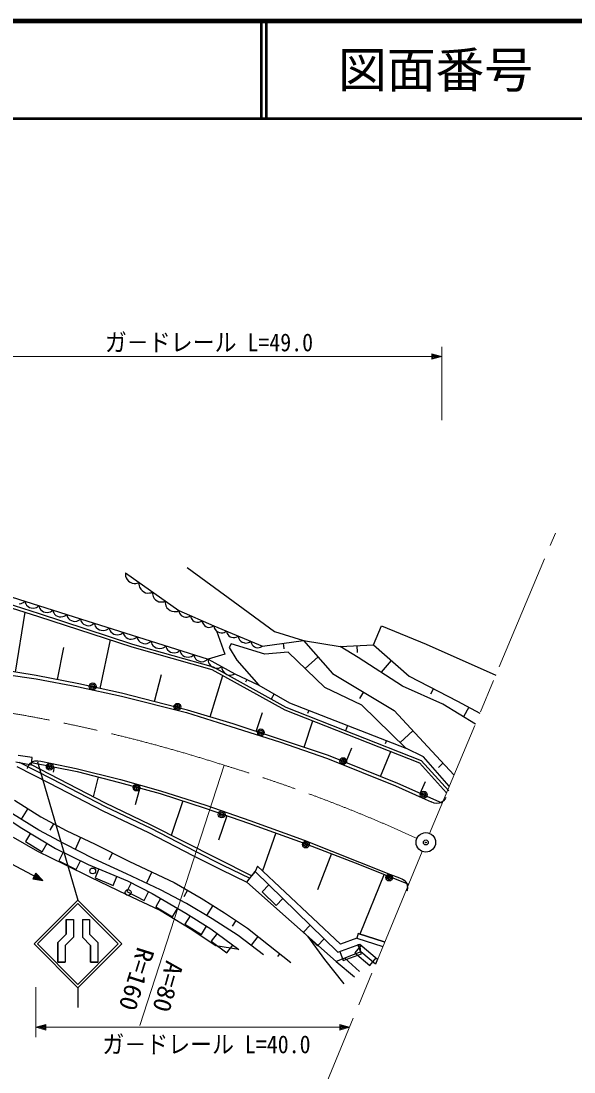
# Model space of a CAD drawing. Units: millimetres, scale not verified. Extents: x 40000 to 680000, y 20000 to 380000.
# Drawn here: x 484099 to 540819, y 272316 to 380000 of the extents above; entities that cross this region are included whole.
import ezdxf
from ezdxf.enums import TextEntityAlignment as Align

# ---------------------------------------------------------------- set-up
doc = ezdxf.new("R2010")
doc.units = ezdxf.units.MM
doc.header["$LTSCALE"] = 1000
doc.header["$PDMODE"] = 32
doc.header["$PDSIZE"] = 500
doc.linetypes.add('CHAIN', pattern=[18.5, 12, -1.5, 3.5, -1.5])
for name, color, linetype, lineweight in [('M-BGD', 7, 'Continuous', 25), ('M-BMK', 2, 'CHAIN', 13), ('M-BMK-SRVR', 3, 'Continuous', 25), ('M-STR-HTXT', 7, 'Continuous', 13), ('M-STR-STRC', 7, 'Continuous', 25), ('M-TTL', 2, 'Continuous', 140), ('M-TTL-LINE', 7, 'Continuous', 50)]:
    doc.layers.add(name, color=color, linetype=linetype, lineweight=lineweight)
doc.layers.add('M-OTRS', color=6, linetype='Continuous')
doc.layers.add('M-TTL-TXT', color=7, linetype='Continuous')
doc.styles.add('ＭＳ ゴシック', font='')
doc.styles.get('ＭＳ ゴシック').set_extended_font_data('MS Gothic')

msp = doc.modelspace()

# ---------------------------------------------------------------- linework, layer by layer
at = {"layer": 'M-BGD'}
for p, q in [((494822, 323463), (494807, 323266)), ((494807, 323266), (494831, 323124)), ((494822, 323463), (500292, 319590)), ((494831, 323124), (494883, 322962)), ((501157, 324022), (505869, 320549)), ((494883, 322962), (494991, 322761)), ((494991, 322761), (495137, 322615)), ((495137, 322615), (495304, 322497)), ((495304, 322497), (495490, 322407)), ((495490, 322407), (495715, 322372)), ((495715, 322372), (495885, 322377)), ((495885, 322377), (496028, 322401)), ((496028, 322401), (496209, 322481)), ((496209, 322481), (496194, 322283)), ((496194, 322283), (496218, 322141)), ((496218, 322141), (496270, 321979)), ((496270, 321979), (496378, 321778)), ((480006, 321181), (485972, 319277)), ((480203, 321906), (490185, 318752)), ((496378, 321778), (496525, 321633)), ((496525, 321633), (496691, 321515)), ((496691, 321515), (496877, 321425)), ((496877, 321425), (497103, 321390)), ((497103, 321390), (497273, 321395)), ((497273, 321395), (497415, 321419)), ((497415, 321419), (497597, 321499)), ((497597, 321499), (497582, 321313)), ((497582, 321313), (497605, 321179)), ((497605, 321179), (497654, 321027)), ((497654, 321027), (497756, 320837)), ((480249, 320788), (485879, 318992)), ((483909, 320295), (484108, 320326)), ((484108, 320326), (484250, 320376)), ((484250, 320376), (484363, 320434)), ((484363, 320434), (484494, 320550)), ((484494, 320550), (484534, 320380)), ((484534, 320380), (484593, 320267)), ((484593, 320267), (484680, 320145)), ((484680, 320145), (484825, 320005)), ((484825, 320005), (484987, 319922)), ((484987, 319922), (485159, 319868)), ((485159, 319868), (485340, 319843)), ((485340, 319843), (485539, 319874)), ((485539, 319874), (485680, 319924)), ((485680, 319924), (485793, 319982)), ((485793, 319982), (485924, 320098)), ((485924, 320098), (485965, 319928)), ((485965, 319928), (486023, 319815)), ((497756, 320837), (497894, 320700)), ((497894, 320700), (498050, 320589)), ((498050, 320589), (498226, 320504)), ((498226, 320504), (498438, 320472)), ((498438, 320472), (498598, 320476)), ((498598, 320476), (498732, 320499)), ((498732, 320499), (498902, 320574)), ((498902, 320574), (498887, 320377)), ((498887, 320377), (498912, 320234)), ((498912, 320234), (498964, 320072)), ((498964, 320072), (499071, 319871)), ((499071, 319871), (499218, 319726)), ((505869, 320549), (510101, 317434)), ((483540, 313277), (484536, 319420)), ((485879, 318992), (495457, 315877)), ((485972, 319277), (495544, 316164)), ((486023, 319815), (486111, 319693)), ((486111, 319693), (486255, 319553)), ((486255, 319553), (486418, 319470)), ((486418, 319470), (486589, 319416)), ((486589, 319416), (486770, 319391)), ((486770, 319391), (486969, 319422)), ((486969, 319422), (487110, 319472)), ((487110, 319472), (487223, 319531)), ((487223, 319531), (487354, 319646)), ((487354, 319646), (487395, 319476)), ((487395, 319476), (487454, 319363)), ((487454, 319363), (487541, 319241)), ((487541, 319241), (487685, 319101)), ((487685, 319101), (487848, 319018)), ((487848, 319018), (488020, 318964)), ((488020, 318964), (488200, 318939)), ((488200, 318939), (488399, 318970)), ((488399, 318970), (488541, 319020)), ((488541, 319020), (488654, 319079)), ((488654, 319079), (488785, 319194)), ((488785, 319194), (488825, 319024)), ((488825, 319024), (488884, 318911)), ((488884, 318911), (488971, 318789)), ((488971, 318789), (489116, 318649)), ((490185, 318752), (503286, 314599)), ((490185, 318752), (490225, 318582)), ((499218, 319726), (499385, 319608)), ((499385, 319608), (499571, 319518)), ((499571, 319518), (499796, 319483)), ((499796, 319483), (499966, 319488)), ((499966, 319488), (500108, 319512)), ((500108, 319512), (500290, 319592)), ((500292, 319590), (503885, 318033)), ((500292, 319590), (500312, 319440)), ((500312, 319440), (500352, 319338)), ((500352, 319338), (500417, 319225)), ((500417, 319225), (500529, 319091)), ((500529, 319091), (500662, 319005)), ((500662, 319005), (500805, 318943)), ((500805, 318943), (500958, 318905)), ((500958, 318905), (501132, 318915)), ((501132, 318915), (501259, 318945)), ((501259, 318945), (501361, 318985)), ((501361, 318985), (501485, 319074)), ((501485, 319074), (501504, 318923)), ((501504, 318923), (501545, 318821)), ((501545, 318821), (501609, 318708)), ((489116, 318649), (489278, 318566)), ((489278, 318566), (489450, 318512)), ((489450, 318512), (489631, 318487)), ((489631, 318487), (489829, 318518)), ((489829, 318518), (489971, 318568)), ((489971, 318568), (490084, 318627)), ((490084, 318627), (490215, 318742)), ((490225, 318582), (490284, 318469)), ((490284, 318469), (490371, 318347)), ((490371, 318347), (490515, 318207)), ((490515, 318207), (490678, 318124)), ((490678, 318124), (490850, 318069)), ((490850, 318069), (491030, 318043)), ((491030, 318043), (491229, 318075)), ((491229, 318075), (491371, 318124)), ((491371, 318124), (491484, 318183)), ((491484, 318183), (491615, 318299)), ((491615, 318299), (491658, 318117)), ((491658, 318117), (491720, 317997)), ((491720, 317997), (491813, 317867)), ((491813, 317867), (491967, 317717)), ((491967, 317717), (492141, 317629)), ((492880, 317629), (493000, 317692)), ((493000, 317692), (493140, 317815)), ((493140, 317815), (493180, 317645)), ((501609, 318708), (501722, 318574)), ((501722, 318574), (501854, 318488)), ((501854, 318488), (501997, 318426)), ((501997, 318426), (502151, 318388)), ((502151, 318388), (502325, 318398)), ((502325, 318398), (502452, 318428)), ((502452, 318428), (502554, 318468)), ((502554, 318468), (502677, 318557)), ((502677, 318557), (502697, 318406)), ((502697, 318406), (502738, 318304)), ((502738, 318304), (502802, 318191)), ((502802, 318191), (502914, 318057)), ((502914, 318057), (503047, 317971)), ((503047, 317971), (503190, 317909)), ((503190, 317909), (503344, 317871)), ((503344, 317871), (503518, 317881)), ((503518, 317881), (503644, 317911)), ((503644, 317911), (503747, 317952)), ((503747, 317952), (503870, 318040)), ((503885, 318033), (508876, 315957)), ((503885, 318033), (503909, 317872)), ((503909, 317872), (503954, 317762)), ((503954, 317762), (504025, 317641)), ((520243, 316077), (521081, 318033)), ((521081, 318033), (525673, 316157)), ((492141, 317629), (492324, 317570)), ((492324, 317570), (492517, 317543)), ((492517, 317543), (492729, 317576)), ((492729, 317576), (492880, 317629)), ((493180, 317645), (493239, 317532)), ((493239, 317532), (493326, 317410)), ((493326, 317410), (493471, 317270)), ((493471, 317270), (493633, 317187)), ((493633, 317187), (493805, 317133)), ((493805, 317133), (493985, 317107)), ((493985, 317107), (494184, 317138)), ((494184, 317138), (494326, 317188)), ((494326, 317188), (494439, 317246)), ((494439, 317246), (494570, 317362)), ((494570, 317362), (494610, 317192)), ((494610, 317192), (494669, 317079)), ((494669, 317079), (494756, 316957)), ((494756, 316957), (494901, 316817)), ((494901, 316817), (495063, 316734)), ((495063, 316734), (495235, 316679)), ((495235, 316679), (495415, 316654)), ((495415, 316654), (495614, 316685)), ((495614, 316685), (495756, 316735)), ((495756, 316735), (495869, 316793)), ((495869, 316793), (496000, 316909)), ((496000, 316909), (496040, 316739)), ((496040, 316739), (496099, 316626)), ((496099, 316626), (496186, 316504)), ((504025, 317641), (504148, 317499)), ((504148, 317499), (504293, 317409)), ((504165, 317514), (505003, 315119)), ((504293, 317409), (504448, 317344)), ((504448, 317344), (504614, 317306)), ((504614, 317306), (504801, 317319)), ((504801, 317319), (504937, 317353)), ((504937, 317353), (505047, 317399)), ((505047, 317399), (505178, 317496)), ((505178, 317496), (505200, 317346)), ((505200, 317346), (505242, 317244)), ((505242, 317244), (505308, 317132)), ((505308, 317132), (505422, 317000)), ((505422, 317000), (505556, 316916)), ((505556, 316916), (505700, 316856)), ((505700, 316856), (505854, 316820)), ((505854, 316820), (506028, 316832)), ((506028, 316832), (506154, 316864)), ((506154, 316864), (506256, 316906)), ((506256, 316906), (506378, 316996)), ((506378, 316996), (506402, 316835)), ((506402, 316835), (506447, 316725)), ((506447, 316725), (506518, 316604)), ((506518, 316604), (506641, 316462)), ((510101, 317434), (513069, 316516)), ((487843, 312515), (488476, 315812)), ((492207, 311622), (493285, 316583)), ((495457, 315877), (503682, 313561)), ((495544, 316164), (503797, 313841)), ((496186, 316504), (496330, 316364)), ((496330, 316364), (496493, 316281)), ((496493, 316281), (496665, 316226)), ((496665, 316226), (496845, 316200)), ((496845, 316200), (497044, 316232)), ((497044, 316232), (497186, 316281)), ((497186, 316281), (497299, 316340)), ((497299, 316340), (497430, 316456)), ((497430, 316456), (497473, 316274)), ((497473, 316274), (497535, 316154)), ((497535, 316154), (497628, 316024)), ((497628, 316024), (497782, 315874)), ((497782, 315874), (497956, 315785)), ((497956, 315785), (498139, 315727)), ((498139, 315727), (498331, 315700)), ((498331, 315700), (498543, 315733)), ((498543, 315733), (498694, 315786)), ((498694, 315786), (498815, 315849)), ((498815, 315849), (498955, 315972)), ((498955, 315972), (498995, 315802)), ((498995, 315802), (499054, 315689)), ((499054, 315689), (499141, 315567)), ((499141, 315567), (499286, 315427)), ((500254, 315403), (500385, 315519)), ((500385, 315519), (500425, 315349)), ((505642, 316197), (505442, 315797)), ((505442, 315797), (506241, 314520)), ((509116, 315119), (505642, 316197)), ((506641, 316462), (506786, 316372)), ((506786, 316372), (506941, 316307)), ((506941, 316307), (507107, 316269)), ((507107, 316269), (507294, 316282)), ((507294, 316282), (507430, 316316)), ((507430, 316316), (507539, 316362)), ((507539, 316362), (507671, 316459)), ((507671, 316459), (507693, 316309)), ((507693, 316309), (507735, 316207)), ((507735, 316207), (507801, 316095)), ((507801, 316095), (507915, 315963)), ((507915, 315963), (508049, 315879)), ((508049, 315879), (508193, 315819)), ((508193, 315819), (508347, 315783)), ((508347, 315783), (508521, 315795)), ((508521, 315795), (508647, 315827)), ((508647, 315827), (508749, 315869)), ((508749, 315869), (508871, 315959)), ((508876, 315957), (513069, 316516)), ((510972, 316237), (511049, 315665)), ((513069, 316516), (516849, 315917)), ((513069, 316516), (516063, 313162)), ((516849, 315917), (520243, 316077)), ((518686, 314799), (516849, 315917)), ((518546, 315997), (518578, 315309)), ((520243, 316077), (523916, 312883)), ((525673, 316157), (532799, 312965)), ((499286, 315427), (499448, 315344)), ((499448, 315344), (499620, 315290)), ((499620, 315290), (499800, 315264)), ((499800, 315264), (499999, 315295)), ((499999, 315295), (500141, 315345)), ((500141, 315345), (500254, 315403)), ((500425, 315349), (500484, 315236)), ((500484, 315236), (500571, 315114)), ((500571, 315114), (500715, 314974)), ((500715, 314974), (500878, 314891)), ((500878, 314891), (501050, 314836)), ((501050, 314836), (501230, 314811)), ((501230, 314811), (501429, 314842)), ((501429, 314842), (501571, 314892)), ((501571, 314892), (501684, 314950)), ((501684, 314950), (501815, 315066)), ((501815, 315066), (501855, 314896)), ((501855, 314896), (501914, 314783)), ((501914, 314783), (502001, 314661)), ((502001, 314661), (502145, 314521)), ((502145, 314521), (502308, 314438)), ((503000, 314438), (503113, 314497)), ((503113, 314497), (503245, 314613)), ((505003, 315119), (503286, 314599)), ((503286, 314599), (506041, 313122)), ((503286, 314599), (503295, 314413)), ((506241, 314520), (508477, 311964)), ((511499, 315318), (509116, 315119)), ((515252, 311725), (511499, 315318)), ((514566, 314839), (513238, 313653)), ((523237, 311844), (518686, 314799)), ((522079, 314480), (521033, 313276)), ((485671, 312931), (481409, 313622)), ((502308, 314438), (502479, 314383)), ((502479, 314383), (502660, 314357)), ((502660, 314357), (502859, 314389)), ((502859, 314389), (503000, 314438)), ((503295, 314413), (503335, 314283)), ((503335, 314283), (503402, 314138)), ((503402, 314138), (503526, 313963)), ((503526, 313963), (503680, 313844)), ((503680, 313844), (503849, 313753)), ((503682, 313561), (511148, 309409)), ((503797, 313841), (511277, 309681)), ((503849, 313753), (504033, 313691)), ((504033, 313691), (504248, 313684)), ((504248, 313684), (504406, 313708)), ((504406, 313708), (504536, 313748)), ((504536, 313748), (504696, 313843)), ((504696, 313843), (504705, 313669)), ((504705, 313669), (504742, 313547)), ((504742, 313547), (504805, 313411)), ((504805, 313411), (504921, 313246)), ((482591, 313048), (485639, 312600)), ((485639, 312600), (489986, 311794)), ((490015, 312098), (485671, 312931)), ((497784, 310273), (498498, 313042)), ((503509, 308688), (504804, 312938)), ((504921, 313246), (505065, 313135)), ((505065, 313135), (505224, 313050)), ((505224, 313050), (505397, 312991)), ((505397, 312991), (505598, 312985)), ((505598, 312985), (505746, 313008)), ((505746, 313008), (505868, 313045)), ((505868, 313045), (506018, 313135)), ((506041, 313122), (508477, 311964)), ((507259, 312543), (507117, 312245)), ((516063, 313162), (522372, 309369)), ((523916, 312883), (528867, 310327)), ((489986, 311794), (494424, 310807)), ((494399, 311146), (490015, 312098)), ((508477, 311964), (511631, 310128)), ((519045, 309888), (515252, 311725)), ((519218, 311266), (518809, 310587)), ((527350, 310008), (523237, 311844)), ((526392, 311605), (526097, 311035)), ((501169, 309401), (494399, 311146)), ((494424, 310807), (501057, 309149)), ((510054, 311046), (509753, 310528)), ((528867, 310327), (531164, 309064)), ((501057, 309149), (505629, 307715)), ((505849, 307975), (501169, 309401)), ((508232, 307200), (508865, 309147)), ((511148, 309409), (524982, 303979)), ((511277, 309681), (525157, 304232)), ((511631, 310128), (523570, 305496)), ((513621, 309356), (513501, 309046)), ((523570, 305496), (519045, 309888)), ((522372, 309369), (526232, 305177)), ((530702, 307962), (527350, 310008)), ((530016, 309696), (529474, 308711)), ((513126, 305588), (514023, 308280)), ((505629, 307715), (510604, 306146)), ((510615, 306425), (505849, 307975)), ((517600, 307812), (517394, 307280)), ((524302, 307273), (522987, 306062)), ((510604, 306146), (515534, 304443)), ((515636, 304752), (510615, 306425)), ((521580, 306268), (521452, 305939)), ((485233, 304549), (483805, 304748)), ((522765, 301867), (515636, 304752)), ((517419, 304030), (518030, 305541)), ((520983, 302588), (522017, 305143)), ((525393, 304618), (523570, 305496)), ((526232, 305177), (528515, 302745)), ((483566, 304084), (485167, 303785)), ((483901, 304071), (487256, 302343)), ((484795, 303565), (484921, 303785)), ((484921, 303785), (485078, 303957)), ((485078, 303957), (485314, 304113)), ((485167, 303785), (485233, 304549)), ((492763, 299856), (485167, 303785)), ((485188, 304034), (489847, 303120)), ((485314, 304113), (485534, 304191)), ((485534, 304191), (485824, 304213)), ((485824, 304213), (486138, 304149)), ((486138, 304149), (487118, 303950)), ((487118, 303950), (489762, 303412)), ((515534, 304443), (522526, 301619)), ((524982, 303979), (527745, 300907)), ((525157, 304232), (527968, 301108)), ((528030, 301589), (525393, 304618)), ((527373, 303961), (526908, 303524)), ((483672, 303626), (487027, 301899)), ((484763, 303409), (484795, 303565)), ((487518, 303577), (487410, 303028)), ((489762, 303412), (494289, 302292)), ((489847, 303120), (494199, 301988)), ((487027, 301899), (492507, 299076)), ((487256, 302343), (492729, 299524)), ((492023, 302554), (491492, 300513)), ((494199, 301988), (498376, 300857)), ((494289, 302292), (498413, 301126)), ((522526, 301619), (525260, 300409)), ((527300, 299848), (522765, 301867)), ((525033, 300857), (525580, 302087)), ((496288, 301422), (495819, 299691)), ((498376, 300857), (502989, 299334)), ((498413, 301126), (503074, 299647)), ((483440, 300165), (486130, 298471)), ((492729, 299524), (497412, 297298)), ((497376, 297636), (492763, 299856)), ((500683, 300095), (499515, 296558)), ((503074, 299647), (507556, 298079)), ((525260, 300409), (526174, 300004)), ((526467, 299875), (526174, 300004)), ((526755, 299835), (526467, 299875)), ((526987, 299864), (526755, 299835)), ((527251, 299965), (526987, 299864)), ((527441, 300100), (527251, 299965)), ((527611, 300287), (527441, 300100)), ((527676, 300433), (527611, 300287)), ((481340, 299168), (484197, 297308)), ((485931, 297109), (483240, 298770)), ((484785, 299318), (484104, 298236)), ((486130, 298471), (488721, 297042)), ((492507, 299076), (497190, 296850)), ((502989, 299334), (507428, 297811)), ((505209, 298572), (504352, 296075)), ((484197, 297308), (487651, 295216)), ((487425, 297757), (487053, 297082)), ((507752, 292409), (497376, 297636)), ((497412, 297298), (501964, 294948)), ((507428, 297811), (513042, 295809)), ((507556, 298079), (513158, 296062)), ((485831, 294917), (483340, 296345)), ((485069, 296780), (484551, 295925)), ((488555, 295681), (485931, 297109)), ((488721, 297042), (491710, 295647)), ((490215, 296345), (489647, 295128)), ((497190, 296850), (501740, 294500)), ((510235, 296810), (508853, 292935)), ((484551, 295925), (486261, 294888)), ((486261, 294888), (486779, 295744)), ((487651, 295216), (490973, 293588)), ((491577, 294153), (488555, 295681)), ((491710, 295647), (495231, 293887)), ((513042, 295809), (518829, 293589)), ((513158, 296062), (518806, 293821)), ((481942, 294253), (486352, 291921)), ((488621, 293555), (485831, 294917)), ((488414, 294842), (487974, 293944)), ((494932, 292625), (491577, 294153)), ((493470, 294767), (493109, 294046)), ((501740, 294500), (504597, 293072)), ((501964, 294948), (504816, 293522)), ((515935, 294699), (514512, 290988)), ((487974, 293944), (489770, 293064)), ((491278, 292226), (488621, 293555)), ((489770, 293064), (490210, 293962)), ((490973, 293588), (495031, 291894)), ((492079, 293126), (491694, 292204)), ((495231, 293887), (499814, 291728)), ((504597, 293072), (507254, 291777)), ((504816, 293522), (507571, 292179)), ((508342, 293415), (508118, 292873)), ((516871, 285408), (508342, 293415)), ((518806, 293821), (521988, 292566)), ((518829, 293589), (523849, 291556)), ((485618, 292671), (485318, 292105)), ((485318, 292105), (486352, 291921)), ((485625, 292599), (485382, 292140)), ((485382, 292140), (486246, 291977)), ((485632, 292528), (485445, 292174)), ((485445, 292174), (486140, 292033)), ((485639, 292456), (485509, 292208)), ((485509, 292208), (486034, 292089)), ((485647, 292384), (485572, 292243)), ((485572, 292243), (485928, 292145)), ((486352, 291921), (485618, 292671)), ((486246, 291977), (485625, 292599)), ((486140, 292033), (485632, 292528)), ((485654, 292312), (485635, 292277)), ((485635, 292277), (485786, 292220)), ((486034, 292089), (485639, 292456)), ((485928, 292145), (485647, 292384)), ((485786, 292220), (485654, 292312)), ((494965, 290466), (491278, 292226)), ((491694, 292204), (493540, 291433)), ((493540, 291433), (493925, 292356)), ((498419, 290964), (494932, 292625)), ((495031, 291894), (497556, 290599)), ((497522, 292808), (496977, 291651)), ((507254, 291777), (508118, 292873)), ((508118, 292873), (507752, 292409)), ((508118, 292873), (516611, 284596)), ((521339, 292572), (518858, 286447)), ((521988, 292566), (522918, 292199)), ((522918, 292199), (523216, 292081)), ((523216, 292081), (523387, 291971)), ((523387, 291971), (523566, 291771)), ((495404, 291703), (494947, 290813)), ((494947, 290813), (496727, 289900)), ((496727, 289900), (497183, 290790)), ((501076, 289569), (498419, 290964)), ((499814, 291728), (502571, 290134)), ((501192, 290931), (500814, 290276)), ((516412, 283633), (507254, 291777)), ((509525, 291502), (508827, 290785)), ((508827, 290785), (510259, 289390)), ((523566, 291771), (523671, 291601)), ((523712, 290940), (523668, 290828)), ((523671, 291601), (523724, 291408)), ((523748, 291141), (523712, 290940)), ((523724, 291408), (523748, 291141)), ((498319, 288905), (494965, 290466)), ((497556, 290599), (501010, 288573)), ((498420, 290092), (497914, 289229)), ((502571, 290134), (504962, 288639)), ((510259, 289390), (510957, 290106)), ((497914, 289229), (499639, 288217)), ((501442, 286979), (498319, 288905)), ((499639, 288217), (500145, 289080)), ((503700, 288008), (501076, 289569)), ((503767, 289387), (503121, 288353)), ((504962, 288639), (507320, 287045)), ((501440, 288305), (500911, 287456)), ((501010, 288573), (503567, 286979)), ((506357, 286314), (503700, 288008)), ((506141, 287842), (505747, 287259)), ((500911, 287456), (502608, 286398)), ((504099, 285251), (501442, 286979)), ((502608, 286398), (503137, 287247)), ((503567, 286979), (506457, 284853)), ((504207, 286508), (503614, 285703)), ((507320, 287045), (509479, 285351)), ((513772, 287363), (513074, 286647)), ((513074, 286647), (514506, 285251)), ((518690, 286501), (518538, 286025)), ((518690, 286501), (518538, 286025)), ((518690, 286501), (521362, 285645)), ((521362, 285645), (518690, 286501)), ((503614, 285703), (505225, 284518)), ((508981, 284321), (506357, 286314)), ((508400, 286198), (507694, 285299)), ((513497, 286225), (515217, 283842)), ((514506, 285251), (515204, 285968)), ((516611, 284596), (518837, 285427)), ((518538, 286025), (516871, 285408)), ((518538, 286025), (521209, 285169)), ((518837, 285427), (520670, 283863)), ((518945, 284640), (518837, 285427)), ((506457, 284853), (504099, 285251)), ((505225, 284518), (505818, 285323)), ((509479, 285351), (511771, 283524)), ((510625, 284438), (510397, 284151)), ((518945, 284640), (516412, 283633)), ((516787, 284662), (517137, 283725)), ((517137, 283725), (519010, 284424)), ((518992, 285294), (518343, 284533)), ((518343, 284533), (519865, 283235)), ((519010, 284424), (518661, 285361)), ((520460, 283355), (518945, 284640)), ((515217, 283842), (517219, 281361)), ((516412, 283633), (518307, 282057)), ((517301, 283986), (518829, 282623)), ((519865, 283235), (520514, 283996)), ((520670, 283863), (520460, 283355))]:
    msp.add_line(p, q, dxfattribs=at)
for centre, radius in [((491454, 311826), 350), ((491454, 311826), 210), ((491454, 311826), 70), ((500143, 309738), 350), ((500143, 309738), 210), ((500143, 309738), 70), ((508697, 307114), 350), ((508697, 307114), 210), ((508697, 307114), 70), ((487048, 303607), 350), ((487048, 303607), 210), ((487048, 303607), 70), ((517151, 304167), 350), ((517151, 304167), 210), ((517151, 304167), 70), ((495947, 301459), 350), ((495947, 301459), 210), ((495947, 301459), 70), ((525401, 300729), 350), ((525401, 300729), 210), ((525401, 300729), 70), ((504687, 298712), 350), ((504687, 298712), 210), ((504687, 298712), 70), ((513319, 295621), 350), ((513319, 295621), 210), ((513319, 295621), 70), ((491454, 292912), 300), ((521859, 292240), 350), ((521859, 292240), 210), ((521859, 292240), 70), ((495083, 290714), 300)]:
    msp.add_circle(centre, radius, dxfattribs=at)
at = {"layer": 'M-BMK'}
for p, q in [((526005, 296759), (538907, 327534)), ((525237, 294913), (510493, 259241))]:
    msp.add_line(p, q, dxfattribs=at)
for centre, start, end in [((456090, 151384), 72.22618, 81.80055), ((458270, 150702), 65.4646, 73.04382)]:
    msp.add_arc(centre, 160000, start, end, dxfattribs=at)
at = {"layer": 'M-BMK-SRVR'}
for radius in [1000, 40]:
    msp.add_circle((525619, 295837), radius, dxfattribs=at)
at = {"layer": 'M-OTRS'}
msp.add_point((525619, 295837), dxfattribs=at)
at = {"layer": 'M-STR-HTXT'}
for p, q in [((526248, 345339), (526248, 345899)), ((526248, 345899), (527248, 345619)), ((526288, 345419), (526288, 345819)), ((526288, 345819), (526968, 345619)), ((526328, 345499), (526328, 345739)), ((526328, 345739), (526808, 345619)), ((527248, 346619), (527248, 339101)), ((481269, 345619), (527248, 345619)), ((527248, 345619), (526248, 345339)), ((526968, 345619), (526288, 345419)), ((526808, 345619), (526328, 345499)), ((526368, 345579), (526368, 345659)), ((526368, 345659), (526568, 345619)), ((526568, 345619), (526368, 345579)), ((504932, 303747), (496284, 277083)), ((485636, 281006), (485636, 275897)), ((485636, 276897), (486636, 277177)), ((486636, 276617), (485636, 276897)), ((485636, 276897), (517790, 276897)), ((485916, 276897), (486596, 277097)), ((486596, 276697), (485916, 276897)), ((486076, 276897), (486556, 277017)), ((486556, 276777), (486076, 276897)), ((486316, 276897), (486516, 276937)), ((486516, 276857), (486316, 276897)), ((486516, 276937), (486516, 276857)), ((486556, 277017), (486556, 276777)), ((486596, 277097), (486596, 276697)), ((486636, 277177), (486636, 276617)), ((516790, 276617), (516790, 277177)), ((516790, 277177), (517790, 276897)), ((517790, 276897), (516790, 276617)), ((516830, 276697), (516830, 277097)), ((516830, 277097), (517510, 276897)), ((517510, 276897), (516830, 276697)), ((516870, 276777), (516870, 277017)), ((516870, 277017), (517350, 276897)), ((517350, 276897), (516870, 276777)), ((516910, 276857), (516910, 276937)), ((516910, 276937), (517110, 276897)), ((517110, 276897), (516910, 276857))]:
    msp.add_line(p, q, dxfattribs=at)
at = {"layer": 'M-STR-STRC'}
for p, q in [((485802, 304103), (489933, 289936)), ((485433, 285436), (489933, 289936)), ((494433, 285436), (489933, 289936)), ((485786, 285436), (489933, 289583)), ((494079, 285436), (489933, 289583)), ((488724, 286424), (488724, 287935)), ((488724, 287935), (489474, 287935)), ((488724, 287935), (488724, 286424)), ((488724, 287935), (489474, 287935)), ((489474, 287935), (489474, 286114)), ((489474, 287935), (489474, 286114)), ((490390, 287935), (491140, 287935)), ((490390, 287935), (490390, 286113)), ((490390, 287935), (490390, 286113)), ((490390, 287935), (491140, 287935)), ((491140, 287935), (491140, 286424)), ((491140, 287935), (491140, 286424)), ((485433, 285436), (489933, 280935)), ((485786, 285436), (489933, 281289)), ((488724, 286424), (487890, 285591)), ((487890, 285591), (488724, 286424)), ((487890, 283572), (487890, 285591)), ((487890, 285591), (487890, 283572)), ((489474, 286114), (488640, 285280)), ((488640, 285280), (489474, 286114)), ((489933, 281289), (494079, 285436)), ((489933, 280936), (494433, 285436)), ((491224, 285280), (490390, 286113)), ((491224, 285280), (490390, 286113)), ((491140, 286424), (491974, 285591)), ((491974, 285591), (491140, 286424)), ((491974, 285591), (491974, 283572)), ((491974, 285591), (491974, 283572)), ((488640, 285280), (488640, 283572)), ((488640, 285280), (488640, 283572)), ((491224, 283572), (491224, 285280)), ((491224, 285280), (491224, 283572)), ((488640, 283572), (487890, 283572)), ((487890, 283572), (488640, 283572)), ((491974, 283572), (491224, 283572)), ((491224, 283572), (491974, 283572)), ((489933, 280935), (489933, 278935))]:
    msp.add_line(p, q, dxfattribs=at)
at = {"layer": 'M-TTL'}
msp.add_line((680000, 380000), (40000, 380000), dxfattribs=at)
at = {"layer": 'M-TTL-LINE'}
for p, q in [((508747, 380000), (508747, 370000)), ((509247, 380000), (509247, 370000)), ((40000, 370000), (680000, 370000))]:
    msp.add_line(p, q, dxfattribs=at)

# ---------------------------------------------------------------- texts
at = {"layer": 'M-STR-HTXT', "style": 'ＭＳ ゴシック', "width": 0.9}
for s, p in [('ガ－ドレール L=49.0', (492699, 345608)), ('ガ－ドレール L=40.0', (492442, 273686))]:
    msp.add_text(s, height=1833, dxfattribs=at).set_placement(p, align=Align.BOTTOM_LEFT)
at = {"layer": 'M-STR-HTXT', "style": 'ＭＳ ゴシック', "width": 1.05}
for s, rotation, p in [('R=160', 252.6, (495540, 285390)), ('A=80', 254.1, (498479, 283975))]:
    msp.add_text(s, height=1833, rotation=rotation, dxfattribs=at).set_placement(p, align=Align.BOTTOM_LEFT)
at = {"layer": 'M-TTL-TXT', "style": 'ＭＳ ゴシック'}
msp.add_text('図面番号', height=3666, dxfattribs=at).set_placement((526622, 375000), align=Align.MIDDLE_CENTER)

doc.saveas('drawing.dxf')
